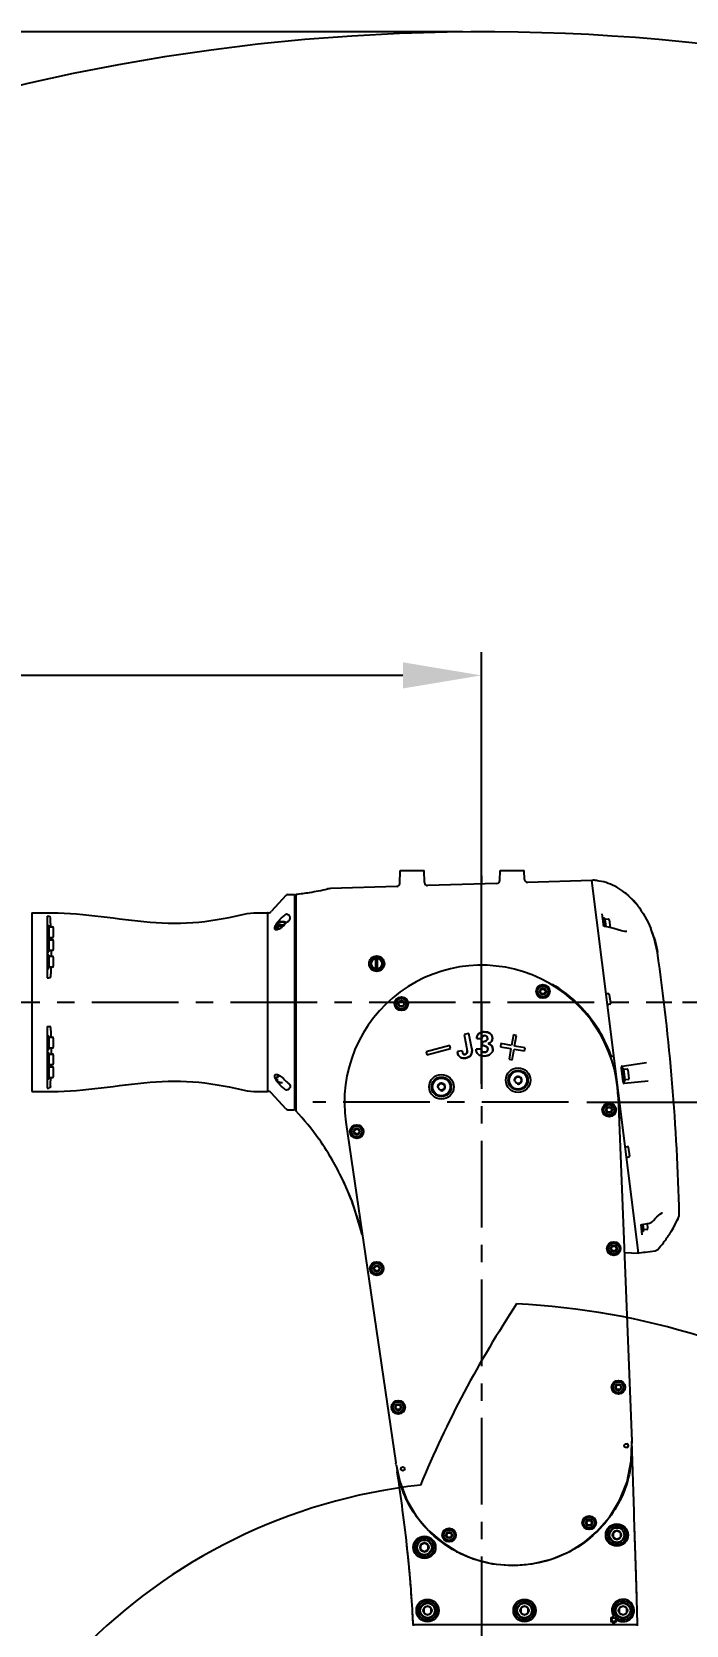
# Model space of a CAD drawing. Header units: millimetres. Extents: x 5828 to 6704, y 123 to 421.
# Drawn here: x 6611.75 to 6625.92, y 339.89 to 374.38 of the extents above; entities that cross this region are included whole.
import ezdxf

# ---------------------------------------------------------------- set-up
doc = ezdxf.new("R2010")
doc.units = ezdxf.units.MM
doc.linetypes.add('BANKLINE1', pattern=[5.5, 4, -1.5])
doc.linetypes.add('CENTER', pattern=[0.6, 0.375, -0.075, 0.075, -0.075])
for name, color, linetype in [('00_COMPONENTS', 7, 'BANKLINE1'), ('外形图', 7, 'Continuous'), ('多重引线', 7, 'Continuous')]:
    doc.layers.add(name, color=color, linetype=linetype)
doc.styles.add('微软雅黑', font='msyh.ttc', dxfattribs={"height": 2.1})
doc.dimstyles.new('尺寸标注_1_20比例', dxfattribs={"dimtxt": 2.1, "dimasz": 1.7, "dimexe": 0.5, "dimexo": 0.4, "dimgap": 0.5, "dimtad": 1, "dimdec": 1, "dimlfac": 20, "dimdsep": 46, "dimtxsty": '微软雅黑', "dimcen": 0.09, "dimadec": 0, "dimazin": 0, "dimtp": 0.01, "dimtm": 0.01, "dimtfac": 1, "dimtdec": 1, "dimtofl": 0, "dimtmove": 0, "dimatfit": 3, "dimfxl": 1, "dimtolj": 1, "dimarcsym": 0})

# ---------------------------------------------------------------- blocks, each defined once
blk = doc.blocks.new('*D1338')
at = {"layer": 'Defpoints', "color": 0}
for p in [(6623.367, 351.208), (6641.52, 351.208), (6626.482, 330.874)]:
    blk.add_point(p, dxfattribs=at)
at = {"layer": '外形图', "color": 0, "linetype": 'Continuous', "lineweight": -2}
for p, q in [((6623.767, 351.208), (6642.02, 351.208)), ((6641.52, 332.574), (6641.52, 349.508)), ((6626.882, 330.874), (6642.02, 330.874))]:
    blk.add_line(p, q, dxfattribs=at)
at = {"layer": '外形图', "color": 0}
for points in [[(6641.803, 349.508), (6641.237, 349.508), (6641.52, 351.208)], [(6641.237, 332.574), (6641.803, 332.574), (6641.52, 330.874)]]:
    blk.add_solid(points, dxfattribs=at)
at = {"layer": '外形图', "color": 0, "insert": (6638.839, 341.041), "char_height": 2.1, "attachment_point": 2, "rotation": 90, "style": '微软雅黑'}
blk.add_mtext('\\A1;\\A1;610', dxfattribs=at)
blk = doc.blocks.new('*D1339')
at = {"layer": 'Defpoints', "color": 0}
for p in [(6625.435, 353.374), (6623.966, 351.208), (6641.52, 351.208)]:
    blk.add_point(p, dxfattribs=at)
at = {"layer": '外形图', "color": 0, "linetype": 'Continuous', "lineweight": -2}
for p, q in [((6641.52, 355.074), (6641.52, 360.671)), ((6625.835, 353.374), (6642.02, 353.374)), ((6641.52, 353.374), (6641.52, 351.208)), ((6624.366, 351.208), (6642.02, 351.208)), ((6641.52, 349.508), (6641.52, 347.808))]:
    blk.add_line(p, q, dxfattribs=at)
at = {"layer": '外形图', "color": 0}
for points in [[(6641.237, 355.074), (6641.803, 355.074), (6641.52, 353.374)], [(6641.803, 349.508), (6641.237, 349.508), (6641.52, 351.208)]]:
    blk.add_solid(points, dxfattribs=at)
at = {"layer": '外形图', "color": 0, "insert": (6638.848, 358.723), "char_height": 2.1, "attachment_point": 2, "rotation": 90, "style": '微软雅黑'}
blk.add_mtext('\\A1;\\A1;65', dxfattribs=at)
blk = doc.blocks.new('*D1340')
at = {"layer": 'Defpoints', "color": 0}
for p in [(6598.415, 360.447), (6598.415, 355.565), (6621.482, 351.208)]:
    blk.add_point(p, dxfattribs=at)
at = {"layer": '外形图', "color": 0, "linetype": 'Continuous', "lineweight": -2}
for p, q in [((6598.415, 355.965), (6598.415, 360.947)), ((6621.482, 351.608), (6621.482, 360.947)), ((6619.782, 360.447), (6600.115, 360.447))]:
    blk.add_line(p, q, dxfattribs=at)
at = {"layer": '外形图', "color": 0}
for points in [[(6600.115, 360.731), (6600.115, 360.164), (6598.415, 360.447)], [(6619.782, 360.164), (6619.782, 360.731), (6621.482, 360.447)]]:
    blk.add_solid(points, dxfattribs=at)
at = {"layer": '外形图', "color": 0, "insert": (6609.099, 363.118), "char_height": 2.1, "attachment_point": 2, "style": '微软雅黑'}
blk.add_mtext('\\A1;\\A1;692', dxfattribs=at)
blk = doc.blocks.new('*D1347')
at = {"layer": '00_COMPONENTS', "color": 0, "linetype": 'ByBlock', "lineweight": -2, "ltscale": 20}
for p, q in [((6621.082, 374.376), (6566.968, 374.376)), ((6567.468, 315.908), (6567.468, 372.676)), ((6622.415, 314.208), (6566.968, 314.208))]:
    blk.add_line(p, q, dxfattribs=at)
at = {"layer": '00_COMPONENTS', "color": 0}
for points in [[(6567.752, 372.676), (6567.185, 372.676), (6567.468, 374.376)], [(6567.185, 315.908), (6567.752, 315.908), (6567.468, 314.208)]]:
    blk.add_solid(points, dxfattribs=at)
at = {"layer": 'Defpoints', "color": 0}
for p in [(6567.468, 374.376), (6621.482, 374.376), (6622.815, 314.208)]:
    blk.add_point(p, dxfattribs=at)
at = {"layer": '00_COMPONENTS', "color": 0, "insert": (6565.877, 344.292), "char_height": 2.1, "attachment_point": 5, "rotation": 90, "style": '微软雅黑'}
blk.add_mtext('\\A1;\\A1;1805', dxfattribs=at)

msp = doc.modelspace()

# ---------------------------------------------------------------- linework, layer by layer
at = {"layer": '00_COMPONENTS', "linetype": 'CENTER', "ltscale": 5}
msp.add_line((6623.3672, 351.2077), (6617.8287, 351.2077), dxfattribs=at)
at = {"layer": '00_COMPONENTS', "linetype": 'ByBlock', "ltscale": 20}
for centre, radius, start, end in [((6621.4819, 330.8743), 43.5013, 9, 259), ((6641.5649, 334.0552), 23.168, 146.5, 157.5), ((6621.4819, 330.8743), 15.9863, 331.51953, 87.2624), ((6621.4819, 330.8743), 12.1191, 96.25982, 253.7161)]:
    msp.add_arc(centre, radius, start, end, dxfattribs=at)
at = {"layer": '外形图', "linetype": 'Continuous'}
for p, q in [((6619.7137, 355.9419), (6619.7211, 356.2243)), ((6619.7213, 356.2243), (6620.2426, 356.2243)), ((6620.2496, 355.9626), (6620.2428, 356.2243)), ((6620.3181, 355.8977), (6620.3183, 355.8977)), ((6621.8175, 355.944), (6620.3183, 355.8977)), ((6621.4819, 356.1113), (6621.4819, 355.9337)), ((6621.8175, 355.944), (6621.8178, 355.944)), ((6621.8821, 356.0089), (6621.8878, 356.2243)), ((6621.888, 356.2243), (6622.4092, 356.2243)), ((6622.4145, 356.0295), (6622.4094, 356.2243)), ((6622.483, 355.9646), (6622.4832, 355.9646)), ((6623.8764, 356.0077), (6622.4832, 355.9646)), ((6624.2044, 353.3743), (6623.8764, 356.0077)), ((6624.0328, 355.9969), (6624.0063, 356.0012)), ((6617.2461, 355.682), (6616.9397, 355.3408)), ((6617.2939, 355.7041), (6617.4319, 355.7077)), ((6617.4319, 355.7077), (6617.4319, 351.041)), ((6617.4319, 355.616), (6617.4653, 355.616)), ((6617.4653, 355.7096), (6617.4653, 351.0231)), ((6619.6491, 355.877), (6618.2158, 355.8327)), ((6619.6491, 355.877), (6619.6494, 355.877)), ((6624.6756, 355.6704), (6624.6753, 355.6707)), ((6624.6755, 355.6705), (6624.6756, 355.6704)), ((6624.6756, 355.6704), (6624.8594, 355.4706)), ((6611.7486, 355.3077), (6612.1819, 355.3077)), ((6611.7486, 355.3076), (6611.7486, 351.4411)), ((6612.0819, 355.2344), (6612.0819, 353.9014)), ((6612.0819, 355.2344), (6612.1169, 355.2344)), ((6616.412, 355.2925), (6616.5536, 355.3077)), ((6616.5536, 355.3077), (6616.8486, 355.3077)), ((6616.8486, 355.3077), (6616.8486, 351.441)), ((6616.8653, 355.3077), (6616.8486, 355.3077)), ((6616.8486, 355.3076), (6616.8486, 351.4411)), ((6624.1349, 355.011), (6624.1003, 355.2885)), ((6624.1455, 355.1953), (6624.1124, 355.1912)), ((6624.1685, 355.0111), (6624.1455, 355.1953)), ((6612.0819, 355.0365), (6612.1153, 355.0365)), ((6612.1153, 354.4651), (6612.1153, 355.0365)), ((6612.1268, 355.0049), (6612.1177, 355.03)), ((6612.1268, 354.7749), (6612.1268, 355.0049)), ((6612.1268, 355.0049), (6612.1969, 355.0049)), ((6612.2136, 354.9882), (6612.2136, 354.7915)), ((6617.0586, 354.9405), (6617.0586, 355.069)), ((6617.0586, 355.0429), (6617.0603, 355.0433)), ((6617.0603, 355.0184), (6617.0586, 355.018)), ((6617.2104, 355.0433), (6617.0603, 355.0433)), ((6617.1846, 355.0184), (6617.0603, 355.0184)), ((6624.1326, 355.0294), (6624.1124, 355.1912)), ((6624.1342, 355.0255), (6624.1326, 355.0294)), ((6624.1395, 355.02), (6624.1342, 355.0255)), ((6624.1487, 355.189), (6624.1609, 355.1653)), ((6624.2351, 354.9992), (6624.155, 355.0135)), ((6624.2305, 355.174), (6624.1609, 355.1653)), ((6624.1803, 355.009), (6624.1609, 355.1653)), ((6624.2491, 355.1595), (6624.2701, 354.9904)), ((6624.515, 354.9161), (6624.4456, 354.9386)), ((6624.6314, 354.9016), (6624.6315, 354.9016)), ((6625.2239, 354.7614), (6625.1498, 354.9683)), ((6612.0819, 354.7584), (6612.1153, 354.7584)), ((6612.1268, 354.7268), (6612.1177, 354.7519)), ((6612.1268, 354.7749), (6612.118, 354.7508)), ((6612.1268, 354.7749), (6612.1969, 354.7749)), ((6612.1268, 354.4968), (6612.1268, 354.7268)), ((6612.1268, 354.7268), (6612.1969, 354.7268)), ((6612.2136, 354.7101), (6612.2136, 354.5134)), ((6625.2948, 354.4472), (6625.2239, 354.7614)), ((6612.0819, 354.4651), (6612.1153, 354.4651)), ((6612.1153, 354.396), (6612.0819, 354.396)), ((6612.1153, 354.1027), (6612.1153, 354.396)), ((6612.1268, 354.4968), (6612.1177, 354.4717)), ((6612.1177, 354.3894), (6612.1268, 354.3643)), ((6612.1268, 354.4968), (6612.1969, 354.4968)), ((6612.1268, 354.1343), (6612.1268, 354.3643)), ((6612.1969, 354.3643), (6612.1268, 354.3643)), ((6612.1686, 354.4968), (6612.1686, 354.3643)), ((6612.2136, 354.3477), (6612.2136, 354.151)), ((6619.1479, 354.3243), (6619.0805, 354.2077)), ((6619.0805, 354.2077), (6619.1479, 354.091)), ((6619.2826, 354.3243), (6619.1479, 354.3243)), ((6619.1953, 354.091), (6619.1953, 354.3243)), ((6619.2353, 354.091), (6619.2353, 354.3243)), ((6619.35, 354.2077), (6619.2826, 354.3243)), ((6619.2826, 354.091), (6619.35, 354.2077)), ((6612.0819, 354.1027), (6612.1153, 354.1027)), ((6612.0819, 353.9014), (6612.1169, 353.9014)), ((6612.1177, 354.1092), (6612.1268, 354.1343)), ((6612.1969, 354.1343), (6612.1268, 354.1343)), ((6619.1479, 354.091), (6619.2826, 354.091)), ((6622.7566, 353.6077), (6622.7859, 353.6585)), ((6622.7859, 353.5568), (6622.7566, 353.6077)), ((6622.7859, 353.6585), (6622.8446, 353.6585)), ((6622.8446, 353.5568), (6622.7859, 353.5568)), ((6622.8446, 353.6585), (6622.874, 353.6077)), ((6622.874, 353.6077), (6622.8446, 353.5568)), ((6624.2325, 353.5565), (6624.1984, 353.5532)), ((6624.2507, 353.542), (6624.2751, 353.3462)), ((6619.6899, 353.341), (6619.7192, 353.3918)), ((6619.7192, 353.2902), (6619.6899, 353.341)), ((6619.7192, 353.3918), (6619.7779, 353.3918)), ((6619.7779, 353.2902), (6619.7192, 353.2902)), ((6619.7779, 353.3918), (6619.8073, 353.341)), ((6619.8073, 353.341), (6619.7779, 353.2902)), ((6624.8811, 347.941), (6624.2044, 353.3743)), ((6624.261, 353.3276), (6624.2272, 353.3225)), ((6612.0819, 352.8473), (6612.0819, 351.5142)), ((6612.0819, 352.8473), (6612.1169, 352.8473)), ((6612.0819, 352.646), (6612.1153, 352.646)), ((6612.1153, 352.3527), (6612.1153, 352.646)), ((6612.1268, 352.6143), (6612.1177, 352.6394)), ((6612.1268, 352.3843), (6612.1268, 352.6143)), ((6612.1268, 352.6143), (6612.1969, 352.6143)), ((6612.2136, 352.5977), (6612.2136, 352.401)), ((6620.7978, 352.4387), (6620.2826, 352.3007)), ((6620.815, 352.3743), (6620.7978, 352.4387)), ((6621.2123, 352.6978), (6621.1055, 352.6777)), ((6621.1055, 352.6777), (6621.1725, 352.3215)), ((6621.274, 352.3696), (6621.2123, 352.6978)), ((6621.3825, 352.5854), (6621.4925, 352.5867)), ((6621.4969, 352.5189), (6621.4979, 352.4385)), ((6621.904, 352.477), (6621.8924, 352.4113)), ((6622.1338, 352.4365), (6621.904, 352.477)), ((6622.1743, 352.6662), (6622.1338, 352.4365)), ((6622.24, 352.6547), (6622.1743, 352.6662)), ((6622.1995, 352.4249), (6622.24, 352.6547)), ((6612.0819, 352.3527), (6612.1153, 352.3527)), ((6612.0819, 352.2836), (6612.1153, 352.2836)), ((6612.1153, 351.7121), (6612.1153, 352.2836)), ((6612.1268, 352.3843), (6612.1177, 352.3592)), ((6612.1268, 352.2519), (6612.1177, 352.277)), ((6612.1268, 352.3843), (6612.1969, 352.3843)), ((6612.1268, 352.0219), (6612.1268, 352.2519)), ((6612.1268, 352.2519), (6612.1969, 352.2519)), ((6612.1686, 352.3843), (6612.1686, 352.2519)), ((6612.2136, 352.2352), (6612.2136, 352.0386)), ((6620.2826, 352.3007), (6620.2999, 352.2363)), ((6620.2999, 352.2363), (6620.815, 352.3743)), ((6621.0669, 352.3236), (6620.9625, 352.304)), ((6620.9625, 352.304), (6620.9654, 352.2886)), ((6621.0695, 352.306), (6621.0669, 352.3236)), ((6621.4797, 352.3596), (6621.3655, 352.3581)), ((6621.8924, 352.4113), (6622.1222, 352.3708)), ((6622.1222, 352.3708), (6622.0817, 352.141)), ((6622.0817, 352.141), (6622.1474, 352.1294)), ((6622.1474, 352.1294), (6622.1879, 352.3592)), ((6622.1879, 352.3592), (6622.4177, 352.3187)), ((6622.4292, 352.3844), (6622.1995, 352.4249)), ((6622.4177, 352.3187), (6622.4292, 352.3844)), ((6624.3161, 352.2077), (6624.3308, 352.2077)), ((6612.0819, 351.9902), (6612.1153, 351.9902)), ((6612.1268, 352.0219), (6612.1177, 351.9968)), ((6612.1268, 351.7438), (6612.1177, 351.7187)), ((6612.1268, 351.9738), (6612.118, 351.9978)), ((6612.1268, 352.0219), (6612.1969, 352.0219)), ((6612.1268, 351.7438), (6612.1268, 351.9738)), ((6612.1268, 351.9738), (6612.1969, 351.9738)), ((6612.1268, 351.7438), (6612.1969, 351.7438)), ((6612.2136, 351.9571), (6612.2136, 351.7605)), ((6617.0586, 351.7635), (6617.0586, 351.7306)), ((6624.5561, 351.6293), (6624.514, 351.9676)), ((6624.55, 351.9481), (6624.5169, 351.944)), ((6624.5532, 351.6529), (6624.5169, 351.944)), ((6624.528, 351.9861), (6625.0578, 352.0662)), ((6624.5862, 351.657), (6624.55, 351.9481)), ((6624.5532, 351.9419), (6624.5653, 351.9181)), ((6624.6349, 351.9268), (6624.5653, 351.9181)), ((6624.5938, 351.6899), (6624.5653, 351.9181)), ((6624.6535, 351.9123), (6624.6778, 351.7171)), ((6611.7486, 351.441), (6612.1819, 351.441)), ((6612.0819, 351.7121), (6612.1153, 351.7121)), ((6612.0819, 351.5142), (6612.1169, 351.5142)), ((6616.412, 351.4562), (6616.5536, 351.441)), ((6616.5536, 351.441), (6616.8486, 351.441)), ((6616.8653, 351.441), (6616.8486, 351.441)), ((6617.2461, 351.0667), (6616.9397, 351.4078)), ((6617.0586, 351.7306), (6617.0603, 351.7303)), ((6617.0586, 351.7057), (6617.0586, 351.6797)), ((6624.5532, 351.6529), (6624.5862, 351.657)), ((6625.0927, 351.6656), (6624.5743, 351.6148)), ((6624.5878, 351.6638), (6624.5938, 351.6899)), ((6624.6634, 351.6985), (6624.5938, 351.6899)), ((6617.4319, 351.1327), (6617.4653, 351.1327)), ((6624.1899, 351.041), (6624.2192, 351.0918)), ((6624.2192, 351.0918), (6624.2779, 351.0918)), ((6624.2779, 351.0918), (6624.3073, 351.041)), ((6624.4461, 351.323), (6624.736, 343.8742)), ((6617.2939, 351.0446), (6617.4319, 351.041)), ((6618.5466, 350.7758), (6619.632, 343.4007)), ((6624.2192, 350.9902), (6624.1899, 351.041)), ((6624.2779, 350.9902), (6624.2192, 350.9902)), ((6624.3073, 351.041), (6624.2779, 350.9902)), ((6624.501, 350.8743), (6624.4762, 350.8743)), ((6617.9639, 350.4077), (6617.9673, 350.4077)), ((6618.7232, 350.5743), (6618.7526, 350.6252)), ((6618.7526, 350.5235), (6618.7232, 350.5743)), ((6618.7526, 350.6252), (6618.8113, 350.6252)), ((6618.8113, 350.5235), (6618.7526, 350.5235)), ((6618.8113, 350.6252), (6618.8406, 350.5743)), ((6618.8406, 350.5743), (6618.8113, 350.5235)), ((6624.6105, 350.2454), (6624.6445, 350.2488)), ((6624.673, 350.0198), (6624.6392, 350.0147)), ((6624.6627, 350.2342), (6624.6871, 350.0384)), ((6618.4928, 349.4992), (6618.4986, 349.4868)), ((6618.4986, 349.4868), (6618.4986, 349.4868)), ((6618.4986, 349.4868), (6618.6757, 349.0671)), ((6618.4986, 349.4868), (6618.6757, 349.0671)), ((6618.6757, 349.0671), (6618.8953, 348.3548)), ((6618.6757, 349.0671), (6618.8953, 348.3548)), ((6625.1803, 348.622), (6625.208, 348.65)), ((6625.208, 348.65), (6625.2545, 348.6986)), ((6625.2545, 348.6986), (6625.2808, 348.7271)), ((6625.2809, 348.7272), (6625.3135, 348.7602)), ((6625.6403, 348.4909), (6625.7521, 348.7154)), ((6625.7521, 348.7154), (6625.7537, 348.719)), ((6625.7537, 348.719), (6625.7632, 348.7535)), ((6625.7632, 348.7535), (6625.765, 348.7808)), ((6624.9657, 348.3408), (6624.9384, 348.5601)), ((6624.9569, 348.4113), (6624.9394, 348.5521)), ((6624.955, 348.5622), (6625.1242, 348.5934)), ((6624.9569, 348.4113), (6624.99, 348.4154)), ((6624.99, 348.4154), (6624.9713, 348.5652)), ((6624.9975, 348.4482), (6624.9827, 348.5673)), ((6624.9916, 348.4222), (6624.9975, 348.4482)), ((6625.0671, 348.4569), (6624.9975, 348.4482)), ((6625.0682, 348.5831), (6625.0816, 348.4755)), ((6625.124, 348.5934), (6625.1545, 348.6036)), ((6625.1545, 348.6036), (6625.1803, 348.622)), ((6625.5925, 348.4095), (6625.594, 348.412)), ((6625.594, 348.412), (6625.6403, 348.4909)), ((6625.594, 348.412), (6625.6403, 348.4909)), ((6625.594, 348.412), (6625.5943, 348.4124)), ((6625.6403, 348.4909), (6625.6433, 348.497)), ((6624.2899, 348.041), (6624.3192, 348.0918)), ((6624.3192, 347.9902), (6624.2899, 348.041)), ((6624.3192, 348.0918), (6624.3779, 348.0918)), ((6624.3779, 347.9902), (6624.3192, 347.9902)), ((6624.3779, 348.0918), (6624.4073, 348.041)), ((6624.4073, 348.041), (6624.3779, 347.9902)), ((6624.5773, 347.9569), (6624.8811, 347.941)), ((6624.8827, 347.9285), (6624.8755, 347.9858)), ((6624.8969, 347.9493), (6624.9961, 347.9617)), ((6625.0001, 347.9631), (6625.0039, 347.9636)), ((6625.0039, 347.9636), (6625.0122, 347.9647)), ((6625.0122, 347.9647), (6625.0282, 347.9668)), ((6625.0282, 347.9668), (6625.2418, 347.9938)), ((6619.1566, 347.6077), (6619.1859, 347.6585)), ((6619.1859, 347.5568), (6619.1566, 347.6077)), ((6619.1859, 347.6585), (6619.2446, 347.6585)), ((6619.2446, 347.6585), (6619.274, 347.6077)), ((6619.274, 347.6077), (6619.2446, 347.5568)), ((6619.2446, 347.5568), (6619.1859, 347.5568)), ((6624.3899, 345.041), (6624.4192, 345.0918)), ((6624.4192, 344.9902), (6624.3899, 345.041)), ((6624.4192, 345.0918), (6624.4779, 345.0918)), ((6624.4779, 344.9902), (6624.4192, 344.9902)), ((6624.4779, 345.0918), (6624.5073, 345.041)), ((6624.5073, 345.041), (6624.4779, 344.9902)), ((6619.6232, 344.6077), (6619.6526, 344.6585)), ((6619.6526, 344.5568), (6619.6232, 344.6077)), ((6619.6526, 344.6585), (6619.7113, 344.6585)), ((6619.7113, 344.5568), (6619.6526, 344.5568)), ((6619.7113, 344.6585), (6619.7406, 344.6077)), ((6619.7406, 344.6077), (6619.7113, 344.5568)), ((6624.736, 343.8742), (6624.7375, 343.8288)), ((6624.7459, 343.6086), (6624.7428, 343.697)), ((6624.7463, 343.5995), (6624.7459, 343.6086)), ((6624.7493, 343.5115), (6624.7472, 343.5725)), ((6619.6379, 343.3617), (6619.632, 343.4002)), ((6619.6739, 343.1175), (6619.6601, 343.211)), ((6623.7566, 342.1077), (6623.7859, 342.1585)), ((6623.7859, 342.0568), (6623.7566, 342.1077)), ((6623.7859, 342.1585), (6623.8446, 342.1585)), ((6623.8446, 342.1585), (6623.874, 342.1077)), ((6623.874, 342.1077), (6623.8446, 342.0568)), ((6620.7232, 341.841), (6620.7526, 341.8918)), ((6620.7526, 341.7902), (6620.7232, 341.841)), ((6620.7526, 341.8918), (6620.8113, 341.8918)), ((6620.8113, 341.7902), (6620.7526, 341.7902)), ((6620.8113, 341.8918), (6620.8406, 341.841)), ((6620.8406, 341.841), (6620.8113, 341.7902)), ((6623.8446, 342.0568), (6623.7859, 342.0568)), ((6624.4153, 341.9363), (6624.3327, 341.8887)), ((6624.3327, 341.8887), (6624.3327, 341.7933)), ((6624.3327, 341.7933), (6624.4153, 341.7457)), ((6624.4978, 341.8887), (6624.4153, 341.9363)), ((6624.4153, 341.7457), (6624.4978, 341.7933)), ((6624.4978, 341.7933), (6624.4978, 341.8887)), ((6624.8028, 341.878), (6624.8014, 341.9222)), ((6624.804, 341.8409), (6624.8028, 341.878)), ((6624.806, 341.7767), (6624.804, 341.8409)), ((6624.8171, 341.425), (6624.806, 341.7767)), ((6619.8943, 341.3795), (6619.8917, 341.4047)), ((6620.2486, 341.6697), (6620.166, 341.622)), ((6620.166, 341.622), (6620.166, 341.5267)), ((6620.166, 341.5267), (6620.2486, 341.479)), ((6620.3312, 341.622), (6620.2486, 341.6697)), ((6620.2486, 341.479), (6620.3312, 341.5267)), ((6620.3312, 341.5267), (6620.3312, 341.622)), ((6623.394, 341.4864), (6623.7118, 341.6874)), ((6624.8179, 341.3975), (6624.8171, 341.425)), ((6624.8308, 340.9826), (6624.8179, 341.3975)), ((6624.8314, 340.9622), (6624.8308, 340.9826)), ((6624.8454, 340.5056), (6624.8314, 340.9622)), ((6620.3153, 340.303), (6620.2327, 340.2553)), ((6620.2327, 340.2553), (6620.2327, 340.16)), ((6620.2327, 340.16), (6620.3153, 340.1123)), ((6620.3978, 340.2553), (6620.3153, 340.303)), ((6620.3153, 340.1123), (6620.3978, 340.16)), ((6620.3978, 340.16), (6620.3978, 340.2553)), ((6622.4153, 340.303), (6622.3327, 340.2553)), ((6622.3327, 340.2553), (6622.3327, 340.16)), ((6622.3327, 340.16), (6622.4153, 340.1123)), ((6622.4978, 340.2553), (6622.4153, 340.303)), ((6622.4153, 340.1123), (6622.4978, 340.16)), ((6622.4978, 340.16), (6622.4978, 340.2553)), ((6624.5486, 340.303), (6624.466, 340.2553)), ((6624.466, 340.2553), (6624.466, 340.16)), ((6624.466, 340.16), (6624.5486, 340.1123)), ((6624.6312, 340.2553), (6624.5486, 340.303)), ((6624.5486, 340.1123), (6624.6312, 340.16)), ((6624.6312, 340.16), (6624.6312, 340.2553)), ((6620.0056, 339.9077), (6624.8634, 339.9077)), ((6620.0056, 339.9077), (6620.0072, 339.8743)), ((6624.8634, 339.9077), (6624.8621, 339.9514)), ((6624.8644, 339.8743), (6624.8634, 339.9077))]:
    msp.add_line(p, q, dxfattribs=at)
at = {"layer": '外形图', "linetype": 'CENTER', "ltscale": 5}
for p, q in [((6601.0486, 353.3743), (6625.6021, 353.3743)), ((6621.4819, 353.3743), (6621.4819, 314.041))]:
    msp.add_line(p, q, dxfattribs=at)
at = {"layer": '外形图', "linetype": 'Continuous'}
for points in [[(6624.0063, 356.0012), (6624.0037, 356.0017), (6624.0019, 356.002), (6624.0014, 356.0021)], [(6624.8594, 355.4706), (6624.7727, 355.5727), (6624.6756, 355.6704)], [(6624.8594, 355.4706), (6624.7727, 355.5727), (6624.6756, 355.6704)], [(6624.155, 355.0135), (6624.1484, 355.0151), (6624.1395, 355.02)], [(6624.4456, 354.9386), (6624.3518, 354.9699), (6624.2351, 354.9992)], [(6624.6315, 354.9016), (6624.5884, 354.9019), (6624.515, 354.9161)], [(6625.2948, 354.4472), (6625.2239, 354.7614), (6625.1498, 354.9683)], [(6625.3135, 348.7602), (6625.3575, 348.7957), (6625.3931, 348.8136), (6625.4004, 348.8154)], [(6624.9394, 348.5521), (6624.9402, 348.5539), (6624.9447, 348.5582)], [(6624.9447, 348.5582), (6624.9531, 348.5618), (6624.955, 348.5622)], [(6624.9973, 347.9627), (6624.9978, 347.9627), (6624.9987, 347.9629), (6625.0001, 347.9631)], [(6623.7118, 341.6874), (6623.9819, 341.9182), (6624.2528, 342.2295), (6624.4748, 342.5888), (6624.637, 342.9954), (6624.7243, 343.4461), (6624.7375, 343.8288)], [(6624.7388, 343.7626), (6624.7389, 343.7455), (6624.7389, 343.7285)], [(6619.6379, 343.3617), (6619.7171, 342.9986), (6619.8696, 342.5961), (6620.0795, 342.2449), (6620.3389, 341.9396), (6620.6462, 341.6761), (6620.9536, 341.4831)], [(6620.9536, 341.4831), (6621.3022, 341.3296), (6621.7204, 341.2211), (6622.1493, 341.1852)], [(6622.1493, 341.1852), (6622.5779, 341.2173), (6622.9967, 341.3167), (6623.394, 341.4864)]]:
    msp.add_lwpolyline(points, dxfattribs=at)
for centre, radius in [((6619.2153, 354.2077), 0.1667), ((6619.2153, 354.2077), 0.1347), ((6619.7486, 353.341), 0.1483), ((6619.7486, 353.341), 0.1467), ((6619.7486, 353.341), 0.1438), ((6622.8153, 353.6077), 0.1483), ((6622.8153, 353.6077), 0.1467), ((6622.8153, 353.6077), 0.1438), ((6622.8153, 353.6077), 0.115), ((6622.8153, 353.6077), 0.0684), ((6619.7486, 353.341), 0.115), ((6619.7486, 353.341), 0.0684), ((6622.2764, 351.6863), 0.07), ((6620.616, 351.541), 0.07), ((6624.2484, 351.041), 0.1483), ((6624.2486, 351.041), 0.1467), ((6624.2486, 351.041), 0.1438), ((6624.2486, 351.041), 0.115), ((6624.2486, 351.041), 0.0684), ((6618.7819, 350.5743), 0.1483), ((6618.7819, 350.5743), 0.1467), ((6618.7819, 350.5743), 0.1438), ((6618.7819, 350.5743), 0.115), ((6618.7819, 350.5743), 0.0684), ((6624.3486, 348.041), 0.1483), ((6624.3486, 348.041), 0.1467), ((6624.3486, 348.041), 0.1438), ((6624.3486, 348.041), 0.115), ((6624.3486, 348.041), 0.0684), ((6619.2153, 347.6077), 0.1483), ((6619.2153, 347.6077), 0.1467), ((6619.2153, 347.6077), 0.1438), ((6619.2153, 347.6077), 0.115), ((6619.2153, 347.6077), 0.0684), ((6624.4486, 345.041), 0.1483), ((6624.4486, 345.041), 0.1467), ((6624.4486, 345.041), 0.1438), ((6624.4486, 345.041), 0.115), ((6624.4486, 345.041), 0.0684), ((6619.6819, 344.6077), 0.1483), ((6619.6819, 344.6077), 0.1467), ((6619.6819, 344.6077), 0.1438), ((6619.6819, 344.6077), 0.115), ((6619.6819, 344.6077), 0.0684), ((6624.6153, 343.7743), 0.0417), ((6619.7819, 343.2743), 0.0417), ((6623.8153, 342.1077), 0.1483), ((6623.8153, 342.1077), 0.1467), ((6623.8153, 342.1077), 0.1438), ((6623.8153, 342.1077), 0.115), ((6623.8153, 342.1077), 0.0684), ((6620.2486, 341.5743), 0.2417), ((6620.2486, 341.5743), 0.2083), ((6620.7819, 341.841), 0.1483), ((6620.7819, 341.841), 0.1467), ((6620.7819, 341.841), 0.1438), ((6620.7819, 341.841), 0.115), ((6620.7819, 341.841), 0.0684), ((6624.4153, 341.841), 0.2417), ((6624.4153, 341.841), 0.2083), ((6624.4153, 341.841), 0.1667), ((6624.4153, 341.841), 0.1583), ((6624.4153, 341.841), 0.0953), ((6620.2486, 341.5743), 0.1667), ((6620.2486, 341.5743), 0.1583), ((6620.2486, 341.5743), 0.0953), ((6620.3153, 340.2077), 0.2417), ((6620.3153, 340.2077), 0.2083), ((6620.3153, 340.2077), 0.1667), ((6620.3153, 340.2077), 0.1583), ((6622.4153, 340.2077), 0.2417), ((6622.4153, 340.2077), 0.2083), ((6622.4153, 340.2077), 0.1667), ((6622.4153, 340.2077), 0.1583), ((6624.5486, 340.2077), 0.2083), ((6624.5486, 340.2077), 0.1667), ((6624.5486, 340.2077), 0.1583), ((6620.3153, 340.2077), 0.0953), ((6622.4153, 340.2077), 0.0953), ((6624.3486, 340.0077), 0.0417), ((6624.5486, 340.2077), 0.0953)]:
    msp.add_circle(centre, radius, dxfattribs=at)
for centre, radius, start, end in [((6619.6471, 355.9437), 0.0667, 271.77, 358.49909), ((6620.3163, 355.9644), 0.0667, 181.50091, 271.77), ((6621.8155, 356.0107), 0.0667, 271.77, 358.49909), ((6622.4812, 356.0313), 0.0667, 181.50091, 271.77), ((6623.8946, 355.9965), 0.0167, 87.56971, 153.92319), ((6623.8465, 354.852), 1.1622, 82.47815, 87.59438), ((6623.9964, 355.9877), 0.0167, 55.52479, 82.45092), ((6617.2957, 355.6374), 0.0667, 91.5, 138.06596), ((6616.7051, 362.3331), 6.6671, 276.54669, 279.11139), ((6616.7049, 362.335), 6.6689, 279.11118, 282.51235), ((6618.2269, 355.4761), 0.3569, 91.78178, 102.50136), ((6623.5786, 354.4487), 1.642, 49.24479, 50.02844), ((6582.229, 353.7115), 29.9582, 2.4744, 2.85034), ((6616.8653, 355.4077), 0.1, 270, 318.06596), ((6624.1398, 355.1845), 0.01, 27.1, 52.65634), ((6612.1083, 355.0265), 0.01, 20, 45.55634), ((6612.1969, 354.9882), 0.0167, 0, 90), ((6617.0766, 354.9521), 0.0681, 162.51608, 172.79186), ((6617.0818, 354.9504), 0.0735, 154.7219, 162.51389), ((6617.4096, 354.3385), 0.8105, 114.80647, 115.6604), ((6616.9065, 354.3472), 0.6558, 75.60473, 76.58817), ((6616.9482, 354.4986), 0.4987, 70.04063, 70.23099), ((6617.1666, 355.1062), 0.1469, 250.23203, 250.90156), ((6617.061, 354.6137), 0.5101, 68.80405, 70.22513), ((6617.0541, 354.5958), 0.5293, 68.4715, 68.8093), ((6617.1928, 354.9765), 0.124, 63.1798, 63.75878), ((6617.0498, 354.5849), 0.541, 68.20409, 68.47175), ((6617.1937, 354.9782), 0.1222, 62.50351, 63.18005), ((6624.2325, 355.1574), 0.0167, 7.1, 97.1), ((6623.0051, 354.0823), 2.3205, 17.55743, 22.44551), ((6612.1083, 354.7484), 0.01, 20, 45.55634), ((6607.004, 354.6539), 5.1648, 0.77554, 1.34314), ((6612.1969, 354.7915), 0.0167, 270, 0), ((6612.1969, 354.7101), 0.0167, 0, 90), ((6612.1969, 354.5134), 0.0167, 270, 0), ((6612.1083, 354.4751), 0.01, 314.44366, 340), ((6612.1083, 354.386), 0.01, 20, 45.55634), ((6612.1969, 354.3477), 0.0167, 0, 90), ((6621.4817, 351.2077), 2.9667, 2.22853, 188.37147), ((6619.2153, 354.2077), 0.1167, 99.87089, 260.12911), ((6619.2153, 354.2077), 0.1167, 279.87089, 80.12911), ((6577.3627, 347.6171), 48.4163, 1.37721, 8.10974), ((6612.1083, 354.1127), 0.01, 314.44366, 340), ((6612.1969, 354.151), 0.0167, 270, 0), ((6621.4819, 351.2077), 2.9833, 46.56615, 58.92763), ((6624.1968, 353.5698), 0.0167, 187.1, 275.6), ((6624.2341, 353.54), 0.0167, 7.1, 95.6), ((6621.4819, 351.2077), 2.9833, 20.03179, 46.56609), ((6624.2297, 353.306), 0.0167, 98.6, 187.1), ((6624.2585, 353.3441), 0.0167, 278.6, 7.1), ((6612.1083, 352.636), 0.01, 20, 45.55634), ((6612.1969, 352.5977), 0.0167, 0, 90), ((6612.1083, 352.3627), 0.01, 314.44366, 340), ((6612.1083, 352.2736), 0.01, 20, 45.55634), ((6612.1969, 352.401), 0.0167, 270, 0), ((6612.1969, 352.2352), 0.0167, 0, 90), ((6624.3161, 352.241), 0.0333, 200.03179, 270), ((6624.3308, 352.2243), 0.0167, 270, 7.1), ((6612.1083, 352.0002), 0.01, 314.44366, 340), ((6582.229, 353.0372), 29.9582, 357.14966, 357.5256), ((6607.004, 352.0948), 5.1648, 358.65684, 359.22446), ((6612.1969, 352.0386), 0.0167, 270, 0), ((6612.1969, 351.9571), 0.0167, 0, 90), ((6612.1969, 351.7605), 0.0167, 270, 0), ((6616.9065, 352.4015), 0.6558, 283.41183, 284.39527), ((6616.9721, 351.5515), 0.2726, 60.95654, 61.38926), ((6622.2764, 351.6863), 0.0833, 255, 195), ((6624.5305, 351.9696), 0.0167, 98.6, 187.1), ((6624.5443, 351.9373), 0.01, 27.1, 52.65634), ((6624.637, 351.9102), 0.0167, 7.1, 97.1), ((6612.1083, 351.7221), 0.01, 314.44366, 340), ((6616.8653, 351.341), 0.1, 41.93404, 90), ((6620.616, 351.541), 0.0833, 255, 195), ((6624.5726, 351.6314), 0.0167, 187.1, 275.6), ((6624.578, 351.6661), 0.01, 321.54366, 347.1), ((6624.6613, 351.7151), 0.0167, 277.1, 7.1), ((6617.2957, 351.1113), 0.0667, 221.93404, 268.5), ((6613.0591, 346.9432), 6.005, 35.23525, 42.79818), ((6624.4762, 350.841), 0.0333, 90, 111.78673), ((6624.501, 350.8577), 0.0167, 7.1, 90), ((6612.9741, 346.9055), 6.0989, 29.5079, 35.04556), ((6624.6088, 350.262), 0.0167, 187.1, 275.6), ((6624.6461, 350.2322), 0.0167, 7.1, 95.6), ((6624.6705, 350.0363), 0.0167, 278.6, 7.1), ((6613.2231, 347.0498), 5.8112, 24.92922, 29.47867), ((6624.6417, 349.9982), 0.0167, 98.6, 177.12234), ((6613.0603, 346.9453), 6.0029, 13.57868, 25.04796), ((6623.4385, 349.7282), 2.5256, 330.81899, 336.35678), ((6625.6113, 348.777), 0.1537, 336.36049, 339.13404), ((6625.6108, 348.7772), 0.1543, 339.14195, 349.77963), ((6625.6112, 348.7771), 0.1538, 349.79358, 351.9897), ((6625.6109, 348.7771), 0.1542, 351.99725, 1.36887), ((6624.9818, 348.4245), 0.01, 321.54366, 347.1), ((6625.0651, 348.4735), 0.0167, 277.1, 7.1), ((6623.2444, 349.8805), 2.7709, 321.83961, 327.10956), ((6623.441, 349.7269), 2.5228, 328.60376, 330.81848), ((6624.8948, 347.9658), 0.0167, 217.12535, 277.17625), ((6623.4233, 349.7403), 2.5436, 317.57929, 321.8338), ((6620.8497, 343.7684), 3.7886, 0.61611, 0.76266), ((6624.6153, 343.7743), 0.05, 297.07727, 62.96282), ((6621.1425, 343.7347), 3.5964, 1.33398, 2.22205), ((6621.2636, 343.7364), 3.4754, 0.43138, 1.35208), ((6621.7856, 343.7699), 2.8527, 359.19574, 359.39051), ((6078.416, 324.78), 546.6543, 1.789803, 1.972892), ((6622.79, 343.8875), 3.096, 190.72934, 190.91828), ((6622.1673, 343.7606), 2.4605, 192.28258, 192.52048), ((6621.9508, 343.5915), 2.3108, 205.42543, 205.70342), ((6588.1651, 338.1508), 31.8931, 6.01033, 6.31895), ((6588.8769, 338.2261), 31.1773, 5.85157, 6.00973), ((6589.4237, 338.2821), 30.6276, 5.56486, 5.89875), ((6622.0345, 343.5005), 2.2951, 241.56089, 241.82534), ((6622.3609, 343.5017), 2.2684, 306.66433, 306.93132), ((6590.7053, 338.4051), 29.3402, 4.99573, 5.41389), ((6591.8059, 338.5002), 28.2355, 4.5358, 4.8284), ((6592.9362, 338.5868), 27.1019, 3.96404, 4.191), ((6624.5486, 340.2077), 0.2417, 236.50954, 213.49046), ((6594.1677, 338.6669), 25.8677, 3.19856, 3.48795), ((6595.0376, 338.7152), 24.9965, 2.73446, 3.19932), ((6624.3486, 340.0077), 0.0667, 91.32761, 358.67239)]:
    msp.add_arc(centre, radius, start, end, dxfattribs=at)
for points in [[(6624.4126, 355.8612), (6624.2955, 355.9273), (6624.1654, 355.975), (6624.0327, 355.9969)], [(6624.8594, 355.4706), (6624.979, 355.3186), (6625.0759, 355.147), (6625.1497, 354.9683)], [(6621.3917, 352.6444), (6621.3861, 352.6296), (6621.3829, 352.6097), (6621.3825, 352.5854)], [(6621.3825, 352.5854), (6621.3829, 352.6097), (6621.3861, 352.6296), (6621.3917, 352.6444)], [(6621.4213, 352.6872), (6621.4072, 352.6734), (6621.3973, 352.659), (6621.3917, 352.6444)], [(6621.3917, 352.6444), (6621.3973, 352.659), (6621.4072, 352.6734), (6621.4213, 352.6872)], [(6621.4735, 352.7187), (6621.4527, 352.7113), (6621.435, 352.7006), (6621.4213, 352.6872)], [(6621.4213, 352.6872), (6621.435, 352.7006), (6621.4527, 352.7113), (6621.4735, 352.7187)], [(6621.5426, 352.7305), (6621.5172, 352.7302), (6621.4943, 352.7261), (6621.4735, 352.7187)], [(6621.4735, 352.7187), (6621.4943, 352.7261), (6621.5172, 352.7302), (6621.5426, 352.7305)], [(6621.4925, 352.5867), (6621.495, 352.6084), (6621.5008, 352.6241), (6621.5093, 352.6343)], [(6621.5093, 352.6343), (6621.5008, 352.6241), (6621.495, 352.6084), (6621.4925, 352.5867)], [(6621.5672, 352.5269), (6621.5539, 352.5228), (6621.5303, 352.52), (6621.4969, 352.5189)], [(6621.4969, 352.5189), (6621.5303, 352.52), (6621.5539, 352.5228), (6621.5672, 352.5269)], [(6621.4979, 352.4385), (6621.578, 352.4367), (6621.6187, 352.4094), (6621.6194, 352.3564)], [(6621.6194, 352.3564), (6621.6187, 352.4094), (6621.578, 352.4367), (6621.4979, 352.4385)], [(6621.5093, 352.6343), (6621.5179, 352.6445), (6621.5314, 352.6499), (6621.5502, 352.6502)], [(6621.5502, 352.6502), (6621.5314, 352.6499), (6621.5179, 352.6445), (6621.5093, 352.6343)], [(6621.6704, 352.6937), (6621.6375, 352.7188), (6621.5948, 352.7312), (6621.5426, 352.7305)], [(6621.5426, 352.7305), (6621.5948, 352.7312), (6621.6375, 352.7188), (6621.6704, 352.6937)], [(6621.5502, 352.6502), (6621.5697, 352.6504), (6621.5851, 352.6447), (6621.5963, 352.6336)], [(6621.5963, 352.6336), (6621.5851, 352.6447), (6621.5697, 352.6504), (6621.5502, 352.6502)], [(6621.6006, 352.5488), (6621.5917, 352.5382), (6621.5803, 352.5311), (6621.5672, 352.5269)], [(6621.5672, 352.5269), (6621.5803, 352.5311), (6621.5917, 352.5382), (6621.6006, 352.5488)], [(6621.5963, 352.6336), (6621.6077, 352.6223), (6621.6135, 352.6067), (6621.6137, 352.5869)], [(6621.6137, 352.5869), (6621.6135, 352.6067), (6621.6077, 352.6223), (6621.5963, 352.6336)], [(6621.6137, 352.5869), (6621.6139, 352.5719), (6621.6095, 352.5593), (6621.6006, 352.5488)], [(6621.6006, 352.5488), (6621.6095, 352.5593), (6621.6139, 352.5719), (6621.6137, 352.5869)], [(6621.6301, 352.4778), (6621.6914, 352.4984), (6621.7219, 352.5374), (6621.7212, 352.5952)], [(6621.7212, 352.5952), (6621.7219, 352.5374), (6621.6914, 352.4984), (6621.6301, 352.4778)], [(6621.7308, 352.3558), (6621.7301, 352.4129), (6621.6965, 352.4535), (6621.6301, 352.4778)], [(6621.6301, 352.4778), (6621.6965, 352.4535), (6621.7301, 352.4129), (6621.7308, 352.3558)], [(6621.7212, 352.5952), (6621.7207, 352.6356), (6621.7036, 352.6685), (6621.6704, 352.6937)], [(6621.6704, 352.6937), (6621.7036, 352.6685), (6621.7207, 352.6356), (6621.7212, 352.5952)], [(6620.9654, 352.2886), (6620.9756, 352.2345), (6620.9962, 352.1983), (6621.0273, 352.1798)], [(6621.0273, 352.1798), (6620.9962, 352.1983), (6620.9756, 352.2345), (6620.9654, 352.2886)], [(6621.0273, 352.1798), (6621.0584, 352.1612), (6621.0962, 352.1562), (6621.1411, 352.1646)], [(6621.1411, 352.1646), (6621.0962, 352.1562), (6621.0584, 352.1612), (6621.0273, 352.1798)], [(6621.1289, 352.2446), (6621.0981, 352.2388), (6621.0764, 352.2588), (6621.0695, 352.306)], [(6621.0695, 352.306), (6621.0708, 352.2972), (6621.0726, 352.2893), (6621.0749, 352.2823)], [(6621.0749, 352.2823), (6621.0849, 352.2522), (6621.1038, 352.2398), (6621.1289, 352.2446)], [(6621.169, 352.2681), (6621.1621, 352.2561), (6621.1487, 352.2483), (6621.1289, 352.2446)], [(6621.1289, 352.2446), (6621.1487, 352.2483), (6621.1621, 352.2561), (6621.169, 352.2681)], [(6621.1411, 352.1646), (6621.1951, 352.1748), (6621.2335, 352.1966), (6621.2564, 352.2302)], [(6621.2564, 352.2302), (6621.2335, 352.1966), (6621.1951, 352.1748), (6621.1411, 352.1646)], [(6621.1725, 352.3215), (6621.1769, 352.2979), (6621.1757, 352.2799), (6621.169, 352.2681)], [(6621.169, 352.2681), (6621.1757, 352.2799), (6621.1769, 352.2979), (6621.1725, 352.3215)], [(6621.2564, 352.2302), (6621.279, 352.2636), (6621.2852, 352.3101), (6621.274, 352.3696)], [(6621.274, 352.3696), (6621.2852, 352.3101), (6621.279, 352.2636), (6621.2564, 352.2302)], [(6621.3655, 352.3581), (6621.3661, 352.3101), (6621.3816, 352.2733), (6621.4115, 352.2473)], [(6621.4115, 352.2473), (6621.3816, 352.2733), (6621.3661, 352.3101), (6621.3655, 352.3581)], [(6621.4115, 352.2473), (6621.4414, 352.2212), (6621.4851, 352.2085), (6621.5429, 352.2092)], [(6621.5429, 352.2092), (6621.4851, 352.2085), (6621.4414, 352.2212), (6621.4115, 352.2473)], [(6621.5468, 352.2901), (6621.5071, 352.2896), (6621.4845, 352.3126), (6621.4797, 352.3596)], [(6621.4797, 352.3596), (6621.4845, 352.3126), (6621.5071, 352.2896), (6621.5468, 352.2901)], [(6621.5429, 352.2092), (6621.6031, 352.21), (6621.6496, 352.2245), (6621.6823, 352.2528)], [(6621.6823, 352.2528), (6621.6496, 352.2245), (6621.6031, 352.21), (6621.5429, 352.2092)], [(6621.6005, 352.3078), (6621.5878, 352.2961), (6621.5697, 352.2903), (6621.5468, 352.2901)], [(6621.5468, 352.2901), (6621.5697, 352.2903), (6621.5878, 352.2961), (6621.6005, 352.3078)], [(6621.6194, 352.3564), (6621.6197, 352.3355), (6621.6133, 352.3195), (6621.6005, 352.3078)], [(6621.6005, 352.3078), (6621.6133, 352.3195), (6621.6197, 352.3355), (6621.6194, 352.3564)], [(6621.6823, 352.2528), (6621.7151, 352.281), (6621.7314, 352.3154), (6621.7308, 352.3558)], [(6621.7308, 352.3558), (6621.7314, 352.3154), (6621.7151, 352.281), (6621.6823, 352.2528)], [(6617.1051, 351.7894), (6617.0961, 351.7857), (6617.0777, 351.7773), (6617.0647, 351.7657), (6617.0586, 351.7597)], [(6618.8953, 348.3548), (6618.8977, 348.3447), (6618.9013, 348.3347), (6618.906, 348.3253)], [(6625.2418, 347.9938), (6625.2638, 347.9966), (6625.286, 348.0081), (6625.301, 348.0245)], [(6619.8638, 342.5994), (6619.7651, 342.8069), (6619.699, 343.0309), (6619.6563, 343.2566)], [(6619.8828, 341.4903), (6619.8154, 342.131), (6619.7369, 342.687), (6619.6739, 343.1175)], [(6620.9415, 341.4823), (6620.4897, 341.7272), (6620.0915, 342.1263), (6619.8686, 342.5893)]]:
    msp.add_open_spline(points, degree=3, dxfattribs=at)
for points, knots in [([(6624.6334, 355.707), (6624.6185, 355.7196), (6624.5486, 355.776), (6624.4738, 355.8266), (6624.4126, 355.8612)], [0, 0, 0, 0, 0.2169961, 1, 1, 1, 1]), ([(6624.6753, 355.6707), (6624.6745, 355.6715), (6624.6663, 355.6788), (6624.658, 355.6861), (6624.6505, 355.6925)], [0, 0, 0, 0, 0.1052492, 1, 1, 1, 1]), ([(6612.1169, 355.2344), (6612.1247, 355.2344), (6612.1419, 355.2334), (6612.1452, 355.2133), (6612.1412, 355.208)], [0, 0, 0, 0, 0.5377896, 1, 1, 1, 1]), ([(6612.1819, 355.3077), (6612.5381, 355.3077), (6613.2488, 355.238), (6614.3004, 355.0857), (6615.3708, 355.0656), (6616.0651, 355.2171), (6616.412, 355.2925)], [0, 0, 0, 0, 0.2510536, 0.5016523, 0.7497596, 1, 1, 1, 1]), ([(6617.0086, 354.9734), (6617.0086, 354.9869), (6617.0169, 355.0169), (6617.0472, 355.0758), (6617.1002, 355.1453), (6617.1704, 355.2159), (6617.2208, 355.2551), (6617.2461, 355.2704)], [0, 0, 0, 0, 0.1042076, 0.2337062, 0.5107419, 0.7725713, 1, 1, 1, 1]), ([(6617.2939, 355.2681), (6617.2902, 355.2703), (6617.2754, 355.2772), (6617.2564, 355.2766), (6617.2461, 355.2704)], [0, 0, 0, 0, 0.2648166, 1, 1, 1, 1]), ([(6617.3419, 355.1986), (6617.3419, 355.2121), (6617.3315, 355.2416), (6617.3076, 355.2603), (6617.2939, 355.2681)], [0, 0, 0, 0, 0.461314, 1, 1, 1, 1]), ([(6617.2939, 355.1224), (6617.3012, 355.1275), (6617.3249, 355.1465), (6617.3419, 355.1768), (6617.3419, 355.1986)], [0, 0, 0, 0, 0.2886741, 1, 1, 1, 1]), ([(6617.0585, 354.9402), (6617.047, 354.9377), (6617.0272, 354.9362), (6617.0102, 354.9547), (6617.0086, 354.9669), (6617.0086, 354.9734)], [0, 0, 0, 0, 0.5004039, 0.7242105, 1, 1, 1, 1]), ([(6617.0577, 355.0261), (6617.0529, 355.0232), (6617.036, 355.0114), (6617.0217, 354.9953), (6617.0153, 354.9818)], [0, 0, 0, 0, 0.2745425, 1, 1, 1, 1]), ([(6617.1753, 355.1147), (6617.1694, 355.1143), (6617.1607, 355.1136), (6617.1489, 355.1132), (6617.1406, 355.1115), (6617.1322, 355.1098), (6617.1209, 355.1078), (6617.1108, 355.104), (6617.102, 355.1007), (6617.0967, 355.0991), (6617.0924, 355.0966), (6617.0869, 355.0936), (6617.0804, 355.0899), (6617.0748, 355.0869), (6617.0716, 355.0839), (6617.0681, 355.0809), (6617.0646, 355.078), (6617.0612, 355.075), (6617.0584, 355.0729), (6617.0569, 355.0703), (6617.0544, 355.067), (6617.052, 355.0636), (6617.0497, 355.0603), (6617.0471, 355.057), (6617.0457, 355.0525), (6617.0438, 355.0471), (6617.0423, 355.0427), (6617.0411, 355.0391), (6617.0414, 355.0354), (6617.0412, 355.0309), (6617.0414, 355.0263), (6617.0411, 355.0226), (6617.0423, 355.0191), (6617.0438, 355.0146), (6617.0457, 355.0092), (6617.0471, 355.0047), (6617.0497, 355.0014), (6617.0532, 354.9964), (6617.0562, 354.9923), (6617.0586, 354.9889)], [0, 0, 0, 0, 0.0625, 0.09375, 0.125, 0.15625, 0.1875, 0.25, 0.28125, 0.296875, 0.3125, 0.34375, 0.375, 0.40625, 0.421875, 0.4375, 0.46875, 0.484375, 0.5, 0.515625, 0.53125, 0.5625, 0.578125, 0.59375, 0.625, 0.65625, 0.6875, 0.703125, 0.71875, 0.75, 0.78125, 0.796875, 0.8125, 0.84375, 0.875, 0.90625, 0.921875, 0.9375, 1, 1, 1, 1]), ([(6617.1025, 354.9578), (6617.0987, 354.9557), (6617.0847, 354.9485), (6617.0697, 354.9426), (6617.0585, 354.9402)], [0, 0, 0, 0, 0.2712983, 1, 1, 1, 1]), ([(6617.0586, 354.9889), (6617.06, 354.9875), (6617.0628, 354.9846), (6617.0694, 354.979), (6617.082, 354.9694), (6617.0957, 354.9632), (6617.1051, 354.9593)], [0, 0, 0, 0, 0.125, 0.25, 0.5, 1, 1, 1, 1]), ([(6617.0795, 355.0724), (6617.0749, 355.0683), (6617.067, 355.0595), (6617.0618, 355.0487), (6617.0603, 355.0433)], [0, 0, 0, 0, 0.5242792, 1, 1, 1, 1]), ([(6617.0603, 355.0184), (6617.0618, 355.013), (6617.067, 355.0022), (6617.0749, 354.9934), (6617.0795, 354.9893)], [0, 0, 0, 0, 0.4757208, 1, 1, 1, 1]), ([(6617.1169, 355.0938), (6617.113, 355.0923), (6617.0969, 355.0863), (6617.0812, 355.0796), (6617.0695, 355.0742)], [0, 0, 0, 0, 0.2471189, 1, 1, 1, 1]), ([(6617.0695, 354.9824), (6617.0735, 354.9814), (6617.0894, 354.9772), (6617.1052, 354.9722), (6617.1169, 354.968)], [0, 0, 0, 0, 0.2467364, 1, 1, 1, 1]), ([(6617.1169, 355.0938), (6617.1133, 355.0924), (6617.1, 355.087), (6617.0874, 355.0794), (6617.0795, 355.0724)], [0, 0, 0, 0, 0.2674667, 1, 1, 1, 1]), ([(6617.0795, 354.9893), (6617.082, 354.9871), (6617.0934, 354.9781), (6617.1065, 354.9717), (6617.1169, 354.968)], [0, 0, 0, 0, 0.2328892, 1, 1, 1, 1]), ([(6617.2461, 355.0825), (6617.2349, 355.0692), (6617.1922, 355.0222), (6617.143, 354.9798), (6617.1025, 354.9578)], [0, 0, 0, 0, 0.2741017, 1, 1, 1, 1]), ([(6617.1753, 355.1109), (6617.1704, 355.1098), (6617.1507, 355.1049), (6617.1313, 355.0989), (6617.1169, 355.0938)], [0, 0, 0, 0, 0.246175, 1, 1, 1, 1]), ([(6617.1753, 355.1035), (6617.1702, 355.1035), (6617.1504, 355.1027), (6617.1307, 355.0987), (6617.1169, 355.0938)], [0, 0, 0, 0, 0.2570196, 1, 1, 1, 1]), ([(6617.2596, 355.0963), (6617.2565, 355.0976), (6617.252, 355.0997), (6617.2458, 355.1023), (6617.2408, 355.1039), (6617.2359, 355.1058), (6617.2308, 355.1072), (6617.2255, 355.1085), (6617.2205, 355.11), (6617.2147, 355.1109), (6617.2073, 355.1123), (6617.1981, 355.1134), (6617.1869, 355.1144), (6617.1791, 355.1146), (6617.1753, 355.1147)], [0, 0, 0, 0, 0.125, 0.1875, 0.25, 0.3125, 0.375, 0.4375, 0.5, 0.5625, 0.625, 0.75, 0.875, 1, 1, 1, 1]), ([(6617.2336, 355.0938), (6617.2287, 355.0955), (6617.2096, 355.1021), (6617.19, 355.1074), (6617.1753, 355.1109)], [0, 0, 0, 0, 0.2541503, 1, 1, 1, 1]), ([(6617.2336, 355.0938), (6617.2291, 355.0954), (6617.2102, 355.1011), (6617.1903, 355.1035), (6617.1753, 355.1035)], [0, 0, 0, 0, 0.2414203, 1, 1, 1, 1]), ([(6617.2477, 355.0878), (6617.2466, 355.0883), (6617.242, 355.0905), (6617.2372, 355.0924), (6617.2336, 355.0938)], [0, 0, 0, 0, 0.2452179, 1, 1, 1, 1]), ([(6617.2461, 355.0825), (6617.2496, 355.0866), (6617.2641, 355.1016), (6617.2812, 355.1137), (6617.2939, 355.1224)], [0, 0, 0, 0, 0.2586332, 1, 1, 1, 1]), ([(6625.2174, 354.7823), (6625.2264, 354.7541), (6625.2588, 354.6441), (6625.2828, 354.5315), (6625.2948, 354.4472)], [0, 0, 0, 0, 0.257742, 1, 1, 1, 1]), ([(6612.1502, 353.9026), (6612.1487, 353.9007), (6612.1376, 353.9029), (6612.1297, 353.9014), (6612.123, 353.9015)], [0, 0, 0, 0, 0.264278, 1, 1, 1, 1]), ([(6612.1502, 353.9026), (6612.1548, 353.9083), (6612.1572, 353.9329), (6612.1671, 354.0072), (6612.1674, 354.078), (6612.1681, 354.1318)], [0, 0, 0, 0, 0.095869, 0.2994887, 1, 1, 1, 1]), ([(6612.1169, 352.8473), (6612.1243, 352.8473), (6612.1289, 352.8472), (6612.1477, 352.8474), (6612.1425, 352.8463), (6612.1412, 352.8461)], [0, 0, 0, 0, 0.7000354, 0.8800938, 1, 1, 1, 1]), ([(6612.1681, 352.6176), (6612.1673, 352.6713), (6612.167, 352.7418), (6612.1572, 352.8159), (6612.1548, 352.8404), (6612.1502, 352.8461)], [0, 0, 0, 0, 0.7004898, 0.9040964, 1, 1, 1, 1]), ([(6617.0086, 351.7753), (6617.0086, 351.7843), (6617.0129, 351.8036), (6617.0415, 351.813), (6617.0714, 351.806), (6617.0918, 351.7967), (6617.1026, 351.7908)], [0, 0, 0, 0, 0.2299644, 0.4319752, 0.6875501, 1, 1, 1, 1]), ([(6617.2461, 351.4783), (6617.2208, 351.4936), (6617.1704, 351.5328), (6617.1002, 351.6033), (6617.0472, 351.6728), (6617.0169, 351.7318), (6617.0086, 351.7617), (6617.0086, 351.7753)], [0, 0, 0, 0, 0.2274307, 0.4892615, 0.7662969, 0.8957949, 1, 1, 1, 1]), ([(6617.0586, 351.7597), (6617.0562, 351.7564), (6617.0532, 351.7522), (6617.0497, 351.7472), (6617.0471, 351.7439), (6617.0457, 351.7394), (6617.0438, 351.7341), (6617.0423, 351.7296), (6617.0411, 351.726), (6617.0414, 351.7224), (6617.0412, 351.7178), (6617.0414, 351.7133), (6617.0411, 351.7096), (6617.0423, 351.706), (6617.0438, 351.7015), (6617.0457, 351.6962), (6617.0471, 351.6917), (6617.0497, 351.6884), (6617.052, 351.6851), (6617.0544, 351.6817), (6617.0569, 351.6784), (6617.0584, 351.6758), (6617.0612, 351.6737), (6617.0646, 351.6707), (6617.0681, 351.6677), (6617.0716, 351.6648), (6617.0748, 351.6618), (6617.0804, 351.6588), (6617.0869, 351.6551), (6617.0924, 351.652), (6617.0967, 351.6496), (6617.102, 351.6479), (6617.1108, 351.6447), (6617.1209, 351.6409), (6617.1322, 351.6389), (6617.1406, 351.6371), (6617.1489, 351.6354), (6617.1607, 351.635), (6617.1694, 351.6343), (6617.1753, 351.634)], [0, 0, 0, 0, 0.0625, 0.078125, 0.09375, 0.125, 0.15625, 0.1875, 0.203125, 0.21875, 0.25, 0.28125, 0.296875, 0.3125, 0.34375, 0.375, 0.40625, 0.421875, 0.4375, 0.46875, 0.484375, 0.5, 0.515625, 0.53125, 0.5625, 0.578125, 0.59375, 0.625, 0.65625, 0.6875, 0.703125, 0.71875, 0.75, 0.8125, 0.84375, 0.875, 0.90625, 0.9375, 1, 1, 1, 1]), ([(6617.0795, 351.7593), (6617.0749, 351.7552), (6617.067, 351.7464), (6617.0618, 351.7356), (6617.0603, 351.7303)], [0, 0, 0, 0, 0.5242792, 1, 1, 1, 1]), ([(6617.1169, 351.7807), (6617.113, 351.7793), (6617.0974, 351.7739), (6617.0815, 351.7693), (6617.0695, 351.7662)], [0, 0, 0, 0, 0.2534406, 1, 1, 1, 1]), ([(6617.1169, 351.7807), (6617.1133, 351.7794), (6617.1, 351.774), (6617.0874, 351.7664), (6617.0795, 351.7593)], [0, 0, 0, 0, 0.2674667, 1, 1, 1, 1]), ([(6617.1044, 351.7898), (6617.1167, 351.783), (6617.1694, 351.7484), (6617.2147, 351.7035), (6617.2461, 351.6661)], [0, 0, 0, 0, 0.223325, 1, 1, 1, 1]), ([(6612.1502, 351.5474), (6612.1498, 351.5395), (6612.1489, 351.522), (6612.1284, 351.5183), (6612.123, 351.5224)], [0, 0, 0, 0, 0.5429686, 1, 1, 1, 1]), ([(6612.1819, 351.441), (6612.5381, 351.441), (6613.2488, 351.5107), (6614.3004, 351.663), (6615.3708, 351.6831), (6616.0651, 351.5316), (6616.412, 351.4562)], [0, 0, 0, 0, 0.2510536, 0.5016523, 0.7497596, 1, 1, 1, 1]), ([(6617.2461, 351.6661), (6617.2496, 351.662), (6617.2641, 351.6471), (6617.2812, 351.635), (6617.2939, 351.6262)], [0, 0, 0, 0, 0.2586332, 1, 1, 1, 1]), ([(6617.2939, 351.4805), (6617.2902, 351.4784), (6617.2754, 351.4715), (6617.2564, 351.4721), (6617.2461, 351.4783)], [0, 0, 0, 0, 0.2648166, 1, 1, 1, 1]), ([(6617.2939, 351.6262), (6617.3012, 351.6212), (6617.3249, 351.6022), (6617.3419, 351.5719), (6617.3419, 351.5501)], [0, 0, 0, 0, 0.2886741, 1, 1, 1, 1]), ([(6617.3419, 351.5501), (6617.3419, 351.5366), (6617.3315, 351.507), (6617.3076, 351.4883), (6617.2939, 351.4805)], [0, 0, 0, 0, 0.461314, 1, 1, 1, 1]), ([(6625.5711, 348.3759), (6625.5736, 348.3797), (6625.5808, 348.3908), (6625.5879, 348.4021), (6625.5925, 348.4095)], [0, 0, 0, 0, 0.3387685, 1, 1, 1, 1]), ([(6624.7389, 343.7285), (6624.7384, 343.5317), (6624.7035, 343.1356), (6624.4352, 342.3913), (6624.0364, 341.9235), (6623.7239, 341.6884)], [0, 0, 0, 0, 0.2508467, 0.5015403, 1, 1, 1, 1]), ([(6619.7481, 343.3112), (6619.7442, 343.3076), (6619.7375, 343.2992), (6619.7315, 343.2827), (6619.7317, 343.2693), (6619.7334, 343.2624), (6619.7336, 343.2614)], [0, 0, 0, 0, 0.315107, 0.6302139, 0.9453209, 1, 1, 1, 1]), ([(6624.8621, 339.9514), (6624.8567, 340.131), (6624.8465, 340.4703), (6624.8316, 340.9577), (6624.8175, 341.4122), (6624.8082, 341.7069), (6624.8036, 341.8536)], [0, 0, 0, 0, 0.2832514, 0.5351455, 0.7686454, 1, 1, 1, 1]), ([(6623.7155, 341.6821), (6623.3303, 341.3953), (6622.3721, 341.0531), (6621.3742, 341.2506), (6620.9508, 341.4773)], [0, 0, 0, 0, 0.4999762, 1, 1, 1, 1]), ([(6620.0056, 339.9077), (6620.0031, 339.9604), (6619.9766, 340.4795), (6619.9359, 340.9706), (6619.8943, 341.3795)], [0, 0, 0, 0, 0.1011035, 1, 1, 1, 1])]:
    msp.add_open_spline(points, degree=3, knots=knots, dxfattribs=at)
at = {"layer": '多重引线', "ltscale": 20}
for centre, radius in [((6620.616, 351.541), 0.2667), ((6620.616, 351.541), 0.2133), ((6622.2764, 351.6863), 0.2667), ((6622.2764, 351.6863), 0.2133), ((6622.2764, 351.6863), 0.192), ((6620.616, 351.541), 0.192)]:
    msp.add_circle(centre, radius, dxfattribs=at)

# ---------------------------------------------------------------- dimensions: what is measured, and where the dimension line sits
at = {"layer": '00_COMPONENTS', "linetype": 'ByBlock', "ltscale": 20}
dim = msp.add_linear_dim(base=(6567.4683, 374.3757), p1=(6622.8153, 314.2077), p2=(6621.4819, 374.3757), angle=90, text='\\A1;1805', dimstyle='尺寸标注_1_20比例', dxfattribs=at)
dim.commit()
dim.dimension.update_dxf_attribs({"geometry": '*D1347', "text_midpoint": (6567.4683, 344.2917), "dimtype": 160})
at = {"layer": '外形图', "linetype": 'Continuous'}
for base, p1, p2, angle, text, picture, middle in [((6598.4153, 360.4474), (6621.4819, 351.2077), (6598.4153, 355.5648), 180, '\\A1;692', '*D1340', (6609.0994, 360.4474)), ((6641.5199, 351.2077), (6626.4819, 330.8743), (6623.3672, 351.2077), 90, '\\A1;610', '*D1338', (6641.5199, 341.041))]:
    dim = msp.add_linear_dim(base=base, p1=p1, p2=p2, angle=angle, text=text, dimstyle='尺寸标注_1_20比例', dxfattribs=at)
    dim.commit()
    dim.dimension.update_dxf_attribs({"geometry": picture, "text_midpoint": middle, "dimtype": 160})
dim = msp.add_linear_dim(base=(6641.5199, 351.2077), p1=(6625.4355, 353.3743), p2=(6623.9655, 351.2077), angle=270, text='\\A1;65', dimstyle='尺寸标注_1_20比例', override={"dimtofl": 1}, dxfattribs=at)
dim.commit()
dim.dimension.update_dxf_attribs({"geometry": '*D1339', "text_midpoint": (6641.5199, 358.7229), "dimtype": 160})

doc.saveas('drawing.dxf')
